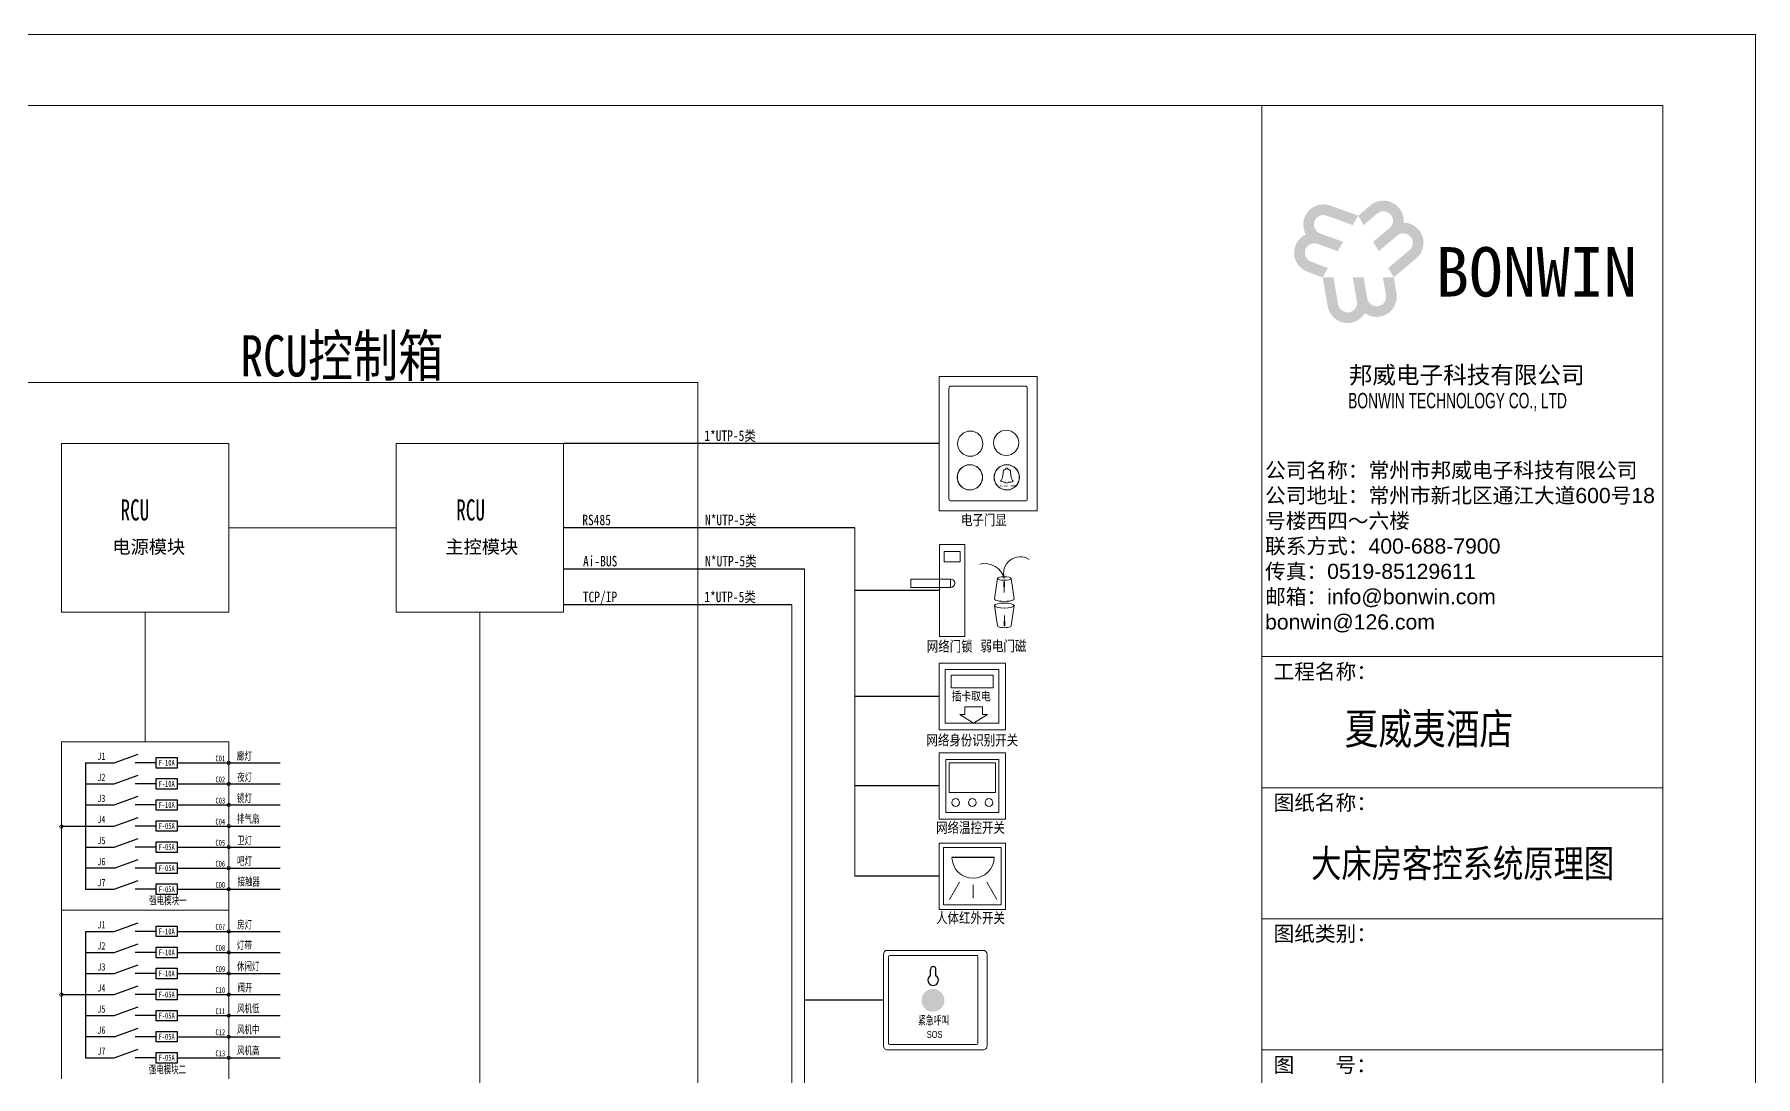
# Model space of a CAD drawing. Header units: millimetres. Extents: x 130143 to 328923, y 19139 to 134795.
# Drawn here: x 265255 to 287559, y 31233 to 44739 of the extents above; entities that cross this region are included whole.
import ezdxf

# ---------------------------------------------------------------- set-up
doc = ezdxf.new("R2010")
doc.units = ezdxf.units.MM
doc.header["$LTSCALE"] = 10
doc.layers.add('邦威智能化', color=7, linetype='Continuous', lineweight=18)
doc.styles.get("Standard").update_dxf_attribs({"font": 'arial.ttf'})
doc.styles.add('仿宋体', font='', dxfattribs={"width": 0.8})
doc.styles.add('标准', font='', dxfattribs={"width": 0.667})
doc.styles.get('仿宋体').set_extended_font_data('宋体')
doc.styles.get('标准').set_extended_font_data('仿宋_gb2312')

# ---------------------------------------------------------------- blocks, each defined once
blk = doc.blocks.new('图框')
h = blk.add_hatch(color=5)
h.dxf.hatch_style = 1
h.paths.add_polyline_path([(36461, -1029), (36261, -1197), (36348, -1349), (36572, -1161, -1), (36770, -1397), (36505, -1620), (36593, -1772), (36894, -1519, -1), (37092, -1755), (36749, -2043), (36837, -2195), (37203, -1887, 0.696307), (36997, -1310, 0.6707)])
h.paths.add_polyline_path([(36837, -2195), (36661, -2195), (36712, -2483, -1), (36409, -2536), (36348, -2195), (36173, -2195), (36241, -2583, -1), (35938, -2636), (35860, -2195), (35685, -2195), (35768, -2666, 0.696307), (36371, -2776, 0.6707), (36882, -2453)])
h.paths.add_polyline_path([(35646, -1485, -1), (35752, -1196), (36173, -1349), (36261, -1197), (35811, -1033, 0.696307), (35414, -1501, 0.6707), (35439, -2105), (35685, -2195), (35772, -2043), (35498, -1943, -1), (35603, -1653), (35929, -1772), (36017, -1620)])
for p, q in [((34698, 590), (34698, -29110)), ((41198, -2583), (41198, -8983)), ((34698, -8340), (41198, -8340)), ((34698, -10463), (41198, -10463)), ((34698, -12587), (41198, -12587)), ((34698, -14710), (41198, -14710))]:
    blk.add_line(p, q)
for points in [[(-2302, 1740), (42698, 1740), (42698, -30260), (-2302, -30260)], [(-802, 590), (41198, 590), (41198, -29110), (-802, -29110)]]:
    blk.add_lwpolyline(points, close=True)
for s, p in [('工程名称：', (34890, -8704)), ('图纸名称：', (34890, -10827)), ('图纸类别：', (34890, -12950)), ('图       号：', (34890, -15074))]:
    blk.add_text(s, height=245.7).set_placement(p)
at = {"attachment_point": 1}
for s, width, insert, char_height in [('{\\fSimHei|b1|i0|c0|p49;\\C5;BONWIN}', 3084.57, (37514, -1706), 800), ('{\\fSimSun|b1|i0|c134|p2;邦威电子科技有限公司}', 5483.58, (36110, -3637), 280), ('{\\fﾷￂￋￎ_gb2312|b0|i0|c134|p49;\\W0.667;BONWIN TECHNOLOGY CO., LTD}', 5483.58, (36099, -4067), 250), ('{\\fSimSun|b0|i0|c134|p2;公司名称：常州市邦威电子科技有限公司\\P公司地址：常州市新北区通江大道}600{\\fSimSun|b0|i0|c134|p2;号}18{\\fSimSun|b0|i0|c134|p2;号楼西四～六楼\\P联系方式：}400-688-7900{\\fSimSun|b0|i0|c134|p2;\u3000\u3000\\P传真：}0519-85129611\\P{\\fSimSun|b0|i0|c134|p2;邮箱：}info@bonwin.com{\\fSimSun|b0|i0|c134|p2;\u3000\u3000}bonwin@126.com', 6387.17, (34753, -5197), 245.65)]:
    blk.add_mtext_dynamic_manual_height_columns(s, width=width, gutter_width=1228, heights=[0], dxfattribs=dict(at, insert=insert, char_height=char_height))

msp = doc.modelspace()

# ---------------------------------------------------------------- hatches: boundary and pattern name
at = {"layer": '邦威智能化', "lineweight": -3}
h = msp.add_hatch(color=1, dxfattribs=at)
h.set_gradient(color1=(231, 15, 4), color2=(252, 59, 49), one_color=1, tint=0.59)
h.paths.add_polyline_path([(276898.73182, 32072.29672, -1), (276900.09484, 32369.24847, -1)])

# ---------------------------------------------------------------- linework, layer by layer
at = {"layer": '邦威智能化', "color": 6, "lineweight": 0}
for p, q in [((264927.21495, 40227.17978, 0), (273853.60031, 40227.17978, 0)), ((273853.60031, 40227.17978, 0), (273853.60031, 26118.98787, 0))]:
    msp.add_line(p, q, dxfattribs=at)
at = {"layer": '邦威智能化'}
for p, q in [((278248.37336, 40307.79941, 0), (276979.15872, 40307.79941, 0)), ((276979.15872, 40307.79941, 0), (276979.15872, 38566.41557, 0)), ((278248.37336, 40307.79941, 0), (278248.37336, 38566.41557, 0)), ((276979.15872, 38566.41557, 0), (278248.37336, 38566.41557, 0)), ((277311.10284, 38130.00683, 0), (276983.79672, 38130.00683, 0)), ((276983.79672, 38130.00683, 0), (276983.79672, 36937.47078, 0)), ((277046.48297, 38038.88239, 0), (277046.48297, 37905.24019, 0)), ((277252.88982, 38038.88239, 0), (277046.48297, 38038.88239, 0)), ((277252.88982, 37905.24019, 0), (277252.88982, 38038.88239, 0)), ((277311.10284, 36937.47078, 0), (277311.10284, 38130.00683, 0)), ((277046.48297, 37905.24019, 0), (277252.88982, 37905.24019, 0)), ((277128.03741, 37680.82865, 0), (276613.64779, 37680.82865, 0)), ((276613.64779, 37680.82865, 0), (276613.64779, 37571.69679, 0)), ((276613.64779, 37571.69679, 0), (277128.03741, 37571.69679, 0)), ((277128.03741, 37680.82865, 0), (277128.03741, 37571.69679, 0)), ((277311.10284, 36937.47078, 0), (276983.79672, 36937.47078, 0)), ((277840.08188, 36589.91523, 0), (277840.08188, 35728.99207, 0)), ((277242.40092, 33754.85296, 0), (277112.83173, 33527.39781, 0)), ((277419.01182, 33719.85993, 0), (277419.01182, 33544.89442, 0)), ((277595.62272, 33754.85296, 0), (277725.19191, 33527.39781, 0))]:
    msp.add_line(p, q, dxfattribs=at)
at = {"layer": '邦威智能化', "lineweight": 0}
for p, q in [((277106.08019, 40155.49365, 0), (277106.08019, 38718.72133, 0)), ((278096.0676, 40180.87795, 0), (277131.46448, 40180.87795, 0)), ((278121.4519, 38718.72133, 0), (278121.4519, 40155.49365, 0)), ((277131.46448, 38693.33703, 0), (278096.0676, 38693.33703, 0)), ((276979.15872, 36589.91523, 0), (276979.15872, 35728.99207, 0)), ((277840.08188, 36589.91523, 0), (276979.15872, 36589.91523, 0)), ((277753.6672, 36506.7232, 0), (277058.40026, 36506.7232, 0)), ((277058.40026, 36506.7232, 0), (277058.40026, 35811.45626, 0)), ((277678.29791, 36433.46188, 0), (277134.15481, 36433.46188, 0)), ((277134.15481, 36433.46188, 0), (277134.15481, 36270.39798, 0)), ((277678.29791, 36270.39798, 0), (277678.29791, 36433.46188, 0)), ((277753.6672, 35811.45626, 0), (277753.6672, 36506.7232, 0)), ((277753.6672, 36489.44029, 0), (277753.6672, 35832.68956, 0)), ((277134.15481, 36270.39798, 0), (277678.29791, 36270.39798, 0)), ((277425.9505, 35811.45626, 0), (277246.65089, 35923.95379, 0)), ((277310.18225, 35923.95379, 0), (277246.65089, 35923.95379, 0)), ((277310.18225, 36024.21226, 0), (277310.18225, 35923.95379, 0)), ((277310.18225, 36024.21226, 0), (277541.71874, 36024.21226, 0)), ((277425.9505, 35811.45626, 0), (277605.2501, 35923.95379, 0)), ((277541.71874, 36024.21226, 0), (277541.71874, 35923.95379, 0)), ((276979.15872, 35728.99207, 0), (277840.08188, 35728.99207, 0)), ((277058.40026, 35811.45626, 0), (277753.6672, 35811.45626, 0)), ((276979.15872, 35429.97856, 0), (276979.15872, 34569.05541, 0)), ((277840.08188, 35429.97856, 0), (276979.15872, 35429.97856, 0)), ((277065.25104, 35343.88625, 0), (277065.25104, 34655.14772, 0)), ((277753.98956, 35343.88625, 0), (277065.25104, 35343.88625, 0)), ((277108.2972, 35292.23086, 0), (277108.2972, 35137.26469, 0)), ((277379.48799, 35300.84009, 0), (277116.90643, 35300.84009, 0)), ((277702.33417, 35300.84009, 0), (277379.48799, 35300.84009, 0)), ((277710.94341, 35077.00007, 0), (277710.94341, 35292.23086, 0)), ((277753.98956, 34655.14772, 0), (277753.98956, 35343.88625, 0)), ((277840.08188, 34569.05541, 0), (277840.08188, 35429.97856, 0)), ((277108.2972, 35137.26469, 0), (277108.2972, 34922.0339, 0)), ((277710.94341, 34922.0339, 0), (277710.94341, 35077.00007, 0)), ((277379.48799, 34913.42467, 0), (277116.90643, 34913.42467, 0)), ((277702.33417, 34913.42467, 0), (277379.48799, 34913.42467, 0)), ((277065.25104, 34655.14772, 0), (277753.98956, 34655.14772, 0)), ((276979.15872, 34569.05541, 0), (277840.08188, 34569.05541, 0)), ((276979.15872, 34259.89742, 0), (276979.15872, 33398.97426, 0)), ((277840.08188, 34259.89742, 0), (276979.15872, 34259.89742, 0)), ((277037.7015, 34201.35464, 0), (277037.7015, 33457.51704, 0)), ((277781.5391, 34201.35464, 0), (277037.7015, 34201.35464, 0)), ((277781.5391, 33457.51704, 0), (277781.5391, 34201.35464, 0)), ((277840.08188, 33398.97426, 0), (277840.08188, 34259.89742, 0)), ((277037.7015, 33457.51704, 0), (277781.5391, 33457.51704, 0)), ((276979.15872, 33398.97426, 0), (277840.08188, 33398.97426, 0))]:
    msp.add_line(p, q, dxfattribs=at)
at = {"layer": '邦威智能化', "color": 0, "lineweight": 0}
for p, q in [((265605.49349, 39437.10749, 0), (267773.51346, 39437.10749, 0)), ((265605.49349, 37253.22515, 0), (265605.49349, 39437.10749, 0)), ((267773.51346, 39437.10749, 0), (267773.51346, 37253.22515, 0)), ((269941.53343, 39437.10749, 0), (272109.5534, 39437.10749, 0)), ((269941.53343, 37253.22515, 0), (269941.53343, 39437.10749, 0)), ((272109.5534, 39437.10749, 0), (272109.5534, 37253.22515, 0)), ((267773.51346, 37253.22515, 0), (265605.49349, 37253.22515, 0)), ((272109.5534, 37253.22515, 0), (269941.53343, 37253.22515, 0)), ((265604.73764, 35572.33387, 0), (267772.75761, 35572.33387, 0)), ((265604.73764, 33388.45152, 0), (265604.73764, 35572.33387, 0)), ((267772.75761, 35572.33387, 0), (267772.75761, 33388.45152, 0)), ((267772.75761, 33388.45152, 0), (265604.73764, 33388.45152, 0)), ((265604.73764, 33388.45152, 0), (267772.75761, 33388.45152, 0)), ((265604.73764, 31204.56918, 0), (265604.73764, 33388.45152, 0)), ((267772.75761, 33388.45152, 0), (267772.75761, 31204.56918, 0))]:
    msp.add_line(p, q, dxfattribs=at)
at = {"layer": '邦威智能化', "color": 5, "lineweight": 25}
for p, q in [((276979.15872, 39437.10749, 0), (272109.5534, 39437.10749, 0)), ((275887.21755, 38345.16632, 0), (272109.5534, 38345.16632, 0)), ((275232.48975, 37810.97985, 0), (272109.5534, 37810.97985, 0)), ((276983.79672, 37533.7388, 0), (275887.21755, 37533.7388, 0)), ((275069.39337, 37347.74064, 0), (272109.5534, 37347.74064, 0)), ((276979.15872, 36159.45365, 0), (275887.21755, 36159.45365, 0)), ((276979.15872, 34999.51699, 0), (275887.21755, 34999.51699, 0)), ((276979.15872, 33829.43584, 0), (275887.21755, 33829.43584, 0))]:
    msp.add_line(p, q, dxfattribs=at)
at = {"layer": '邦威智能化', "color": 5}
for p, q in [((277805.82664, 39018.01693, 0), (277808.96284, 39066.35603, 0)), ((277808.96284, 39066.35603, 0), (277812.50911, 39087.14306, 0)), ((277812.50911, 39087.14306, 0), (277822.87473, 39096.98378, 0)), ((277822.87473, 39096.98378, 0), (277841.97096, 39102.73374, 0)), ((277841.9531, 39117.68765, 0), (277869.01617, 39117.71996, 0)), ((277841.97096, 39102.73374, 0), (277841.9531, 39117.68765, 0)), ((277869.01617, 39117.71996, 0), (277869.03554, 39101.49342, 0)), ((277869.03554, 39101.49342, 0), (277882.72751, 39100.23713, 0)), ((277882.72751, 39100.23713, 0), (277891.42321, 39097.72913, 0)), ((277891.42321, 39097.72913, 0), (277896.71311, 39093.335, 0)), ((277896.71311, 39093.335, 0), (277902.74367, 39084.43065, 0)), ((277902.74367, 39084.43065, 0), (277904.51139, 39079.26207, 0)), ((277904.51139, 39079.26207, 0), (277907.98159, 39023.75146, 0)), ((277775.33722, 38947.7573, 0), (277784.45078, 38958.71198, 0)), ((277784.45078, 38958.71198, 0), (277798.10808, 38985.63191, 0)), ((277798.10808, 38985.63191, 0), (277805.82664, 39018.01693, 0)), ((277907.98159, 39023.75146, 0), (277916.20463, 38982.36016, 0)), ((277916.20463, 38982.36016, 0), (277930.88754, 38959.2833, 0)), ((277930.88754, 38959.2833, 0), (277940.48087, 38950.00073, 0))]:
    msp.add_line(p, q, dxfattribs=at)
at = {"layer": '邦威智能化', "color": 5, "lineweight": 0}
for p, q in [((267773.51346, 38345.16632, 0), (269941.53343, 38345.16632, 0)), ((275887.21755, 38345.16632, 0), (275887.21755, 33829.43584, 0)), ((275232.48975, 37810.97985, 0), (275232.48975, 26107.97721, 0)), ((266689.50347, 37253.22515, 0), (266688.74763, 35572.33387, 0)), ((271025.54341, 37253.22515, 0), (271025.54341, 35572.33387, 0)), ((275069.39337, 37347.74064, 0), (275069.39337, 24736.77462, 0)), ((275232.48975, 36468.40803, 0), (275232.48975, 24765.4054, 0)), ((271025.54341, 35572.33387, 0), (271025.54341, 29020.68684, 0))]:
    msp.add_line(p, q, dxfattribs=at)
at = {"layer": '邦威智能化', "color": 7}
for p, q in [((277697.55703, 37424.23169, 0), (277735.47315, 37688.68832, 0)), ((277816.45947, 37647.56257, 0), (277821.05875, 37507.94309, 0)), ((277825.65803, 37647.56257, 0), (277821.05875, 37507.94309, 0)), ((277950.33121, 37424.23169, 0), (277912.41508, 37688.68832, 0)), ((277697.55703, 37337.76879, 0), (277735.47315, 37073.31216, 0)), ((277950.33121, 37337.76879, 0), (277912.41508, 37073.31216, 0)), ((277820.25561, 37068.82528, 0), (277824.85489, 37208.44476, 0)), ((277829.45416, 37068.82528, 0), (277824.85489, 37208.44476, 0))]:
    msp.add_line(p, q, dxfattribs=at)
at = {"layer": '邦威智能化', "color": 0}
for p, q in [((277541.71874, 35923.95379, 0), (277605.2501, 35923.95379, 0)), ((276257.2983, 31631.86383, -9.28868), (276257.2983, 32816.86383, -9.28868)), ((276309.7983, 32869.36383, -9.28868), (277547.2983, 32869.36383, -9.28868)), ((276339.4233, 32801.48883, -9.28868), (277465.1733, 32801.48883, -9.28868)), ((277599.7983, 32816.86383, -9.28868), (277599.7983, 31631.86383, -9.28868)), ((276325.1733, 31661.48885, -9.28868), (276325.1733, 32787.23883, -9.28868)), ((277479.4233, 32787.23883, -9.28868), (277479.4233, 31661.48882, -9.28868)), ((277547.2983, 31579.36383, -9.28868), (276309.7983, 31579.36383, -9.28868)), ((277465.1733, 31647.23883, -9.28868), (276339.4233, 31647.23883, -9.28868))]:
    msp.add_line(p, q, dxfattribs=at)
at = {"layer": '邦威智能化', "color": 1, "linetype": 'Continuous', "lineweight": 25}
for p, q in [((265918.83615, 35299.34857, 0), (266289.44537, 35299.34857, 0)), ((265918.83615, 35299.34857, 0), (265918.83615, 33661.43682, 0)), ((266289.44537, 35299.34857, 0), (266597.84739, 35411.59773, 0)), ((266831.27614, 35299.34857, 0), (266560.89391, 35299.34857, 0)), ((267106.47885, 35299.34857, 0), (268439.03638, 35299.34857, 0)), ((265918.83615, 35026.36328, 0), (266289.44537, 35026.36328, 0)), ((266289.44537, 35026.36328, 0), (266597.84739, 35138.61244, 0)), ((266831.27614, 35026.36328, 0), (266560.89391, 35026.36328, 0)), ((267106.47885, 35026.36328, 0), (268439.03638, 35026.36328, 0)), ((266289.44537, 34753.37799, 0), (266597.84739, 34865.62714, 0)), ((265918.83615, 34753.37799, 0), (266289.44537, 34753.37799, 0)), ((266289.44537, 34480.39269, 0), (266597.84739, 34592.64185, 0)), ((266831.27614, 34753.37799, 0), (266560.89391, 34753.37799, 0)), ((267106.47885, 34753.37799, 0), (268439.03638, 34753.37799, 0)), ((265604.73764, 34480.39269, 0), (265918.83615, 34480.39269, 0)), ((265918.83615, 34480.39269, 0), (266289.44537, 34480.39269, 0)), ((266831.27614, 34480.39269, 0), (266560.89391, 34480.39269, 0)), ((267106.47885, 34480.39269, 0), (268439.03638, 34480.39269, 0)), ((265918.83615, 34207.4074, 0), (266289.44537, 34207.4074, 0)), ((266289.44537, 34207.4074, 0), (266597.84739, 34319.65656, 0)), ((266831.27614, 34207.4074, 0), (266560.89391, 34207.4074, 0)), ((267106.47885, 34207.4074, 0), (268439.03638, 34207.4074, 0)), ((266289.44537, 33934.42211, 0), (265918.83615, 33934.42211, 0)), ((266289.44537, 33934.42211, 0), (266597.84739, 34046.67126, 0)), ((266831.27614, 33934.42211, 0), (266560.89391, 33934.42211, 0)), ((267106.47885, 33934.42211, 0), (268439.03638, 33934.42211, 0)), ((266289.44537, 33661.43682, 0), (266597.84739, 33773.68597, 0)), ((265918.83615, 33661.43682, 0), (266289.44537, 33661.43682, 0)), ((266831.27614, 33661.43682, 0), (266560.89391, 33661.43682, 0)), ((267106.47885, 33661.43682, 0), (268439.03638, 33661.43682, 0)), ((265918.83615, 33115.46623, 0), (266289.44537, 33115.46623, 0)), ((265918.83615, 33115.46623, 0), (265918.83615, 31477.55447, 0)), ((266289.44537, 33115.46623, 0), (266597.84739, 33227.71539, 0)), ((266831.27614, 33115.46623, 0), (266560.89391, 33115.46623, 0)), ((267106.47885, 33115.46623, 0), (268439.03638, 33115.46623, 0)), ((265918.83615, 32842.48094, 0), (266289.44537, 32842.48094, 0)), ((266289.44537, 32842.48094, 0), (266597.84739, 32954.73009, 0)), ((266831.27614, 32842.48094, 0), (266560.89391, 32842.48094, 0)), ((267106.47885, 32842.48094, 0), (268439.03638, 32842.48094, 0)), ((265918.83615, 32569.49564, 0), (266289.44537, 32569.49564, 0)), ((266289.44537, 32569.49564, 0), (266597.84739, 32681.7448, 0)), ((266831.27614, 32569.49564, 0), (266560.89391, 32569.49564, 0)), ((267106.47885, 32569.49564, 0), (268439.03638, 32569.49564, 0)), ((266289.44537, 32296.51035, 0), (266597.84739, 32408.75951, 0)), ((265604.73764, 32296.51035, 0), (265918.83615, 32296.51035, 0)), ((265918.83615, 32296.51035, 0), (266289.44537, 32296.51035, 0)), ((266289.44537, 32023.52506, 0), (266597.84739, 32135.77421, 0)), ((266831.27614, 32296.51035, 0), (266560.89391, 32296.51035, 0)), ((267106.47885, 32296.51035, 0), (268439.03638, 32296.51035, 0)), ((265918.83615, 32023.52506, 0), (266289.44537, 32023.52506, 0)), ((266831.27614, 32023.52506, 0), (266560.89391, 32023.52506, 0)), ((267106.47885, 32023.52506, 0), (268439.03638, 32023.52506, 0)), ((266289.44537, 31750.53977, 0), (265918.83615, 31750.53977, 0)), ((266289.44537, 31750.53977, 0), (266597.84739, 31862.78892, 0)), ((266831.27614, 31750.53977, 0), (266560.89391, 31750.53977, 0)), ((267106.47885, 31750.53977, 0), (268439.03638, 31750.53977, 0)), ((265918.83615, 31477.55447, 0), (266289.44537, 31477.55447, 0)), ((266289.44537, 31477.55447, 0), (266597.84739, 31589.80363, 0)), ((266831.27614, 31477.55447, 0), (266560.89391, 31477.55447, 0)), ((267106.47885, 31477.55447, 0), (268439.03638, 31477.55447, 0))]:
    msp.add_line(p, q, dxfattribs=at)
at = {"layer": '邦威智能化', "linetype": 'Continuous', "lineweight": 25}
for p, q in [((266831.27614, 35231.18829, 0), (266831.27614, 35367.50886, 0)), ((266831.27614, 35367.50886, 0), (267106.47885, 35367.50886, 0)), ((267106.47885, 35367.50886, 0), (267106.47885, 35231.18829, 0)), ((267106.47885, 35231.18829, 0), (266831.27614, 35231.18829, 0)), ((266831.27614, 34958.20299, 0), (266831.27614, 35094.52357, 0)), ((266831.27614, 35094.52357, 0), (267106.47885, 35094.52357, 0)), ((267106.47885, 35094.52357, 0), (267106.47885, 34958.20299, 0)), ((267106.47885, 34958.20299, 0), (266831.27614, 34958.20299, 0)), ((266831.27614, 34685.2177, 0), (266831.27614, 34821.53827, 0)), ((266831.27614, 34821.53827, 0), (267106.47885, 34821.53827, 0)), ((267106.47885, 34821.53827, 0), (267106.47885, 34685.2177, 0)), ((267106.47885, 34685.2177, 0), (266831.27614, 34685.2177, 0)), ((266831.27614, 34412.23241, 0), (266831.27614, 34548.55298, 0)), ((266831.27614, 34548.55298, 0), (267106.47885, 34548.55298, 0)), ((267106.47885, 34412.23241, 0), (266831.27614, 34412.23241, 0)), ((267106.47885, 34548.55298, 0), (267106.47885, 34412.23241, 0)), ((266831.27614, 34139.24712, 0), (266831.27614, 34275.56769, 0)), ((266831.27614, 34275.56769, 0), (267106.47885, 34275.56769, 0)), ((267106.47885, 34139.24712, 0), (266831.27614, 34139.24712, 0)), ((267106.47885, 34275.56769, 0), (267106.47885, 34139.24712, 0)), ((266831.27614, 33866.26182, 0), (266831.27614, 34002.58239, 0)), ((266831.27614, 34002.58239, 0), (267106.47885, 34002.58239, 0)), ((267106.47885, 34002.58239, 0), (267106.47885, 33866.26182, 0)), ((267106.47885, 33866.26182, 0), (266831.27614, 33866.26182, 0)), ((266831.27614, 33593.27653, 0), (266831.27614, 33729.5971, 0)), ((266831.27614, 33729.5971, 0), (267106.47885, 33729.5971, 0)), ((267106.47885, 33729.5971, 0), (267106.47885, 33593.27653, 0)), ((267106.47885, 33593.27653, 0), (266831.27614, 33593.27653, 0)), ((266831.27614, 33047.30595, 0), (266831.27614, 33183.62652, 0)), ((266831.27614, 33183.62652, 0), (267106.47885, 33183.62652, 0)), ((267106.47885, 33047.30595, 0), (266831.27614, 33047.30595, 0)), ((267106.47885, 33183.62652, 0), (267106.47885, 33047.30595, 0)), ((266831.27614, 32774.32065, 0), (266831.27614, 32910.64122, 0)), ((266831.27614, 32910.64122, 0), (267106.47885, 32910.64122, 0)), ((267106.47885, 32910.64122, 0), (267106.47885, 32774.32065, 0)), ((267106.47885, 32774.32065, 0), (266831.27614, 32774.32065, 0)), ((266831.27614, 32501.33536, 0), (266831.27614, 32637.65593, 0)), ((266831.27614, 32637.65593, 0), (267106.47885, 32637.65593, 0)), ((267106.47885, 32637.65593, 0), (267106.47885, 32501.33536, 0)), ((267106.47885, 32501.33536, 0), (266831.27614, 32501.33536, 0)), ((266831.27614, 32228.35007, 0), (266831.27614, 32364.67064, 0)), ((266831.27614, 32364.67064, 0), (267106.47885, 32364.67064, 0)), ((267106.47885, 32364.67064, 0), (267106.47885, 32228.35007, 0)), ((267106.47885, 32228.35007, 0), (266831.27614, 32228.35007, 0)), ((276257.2983, 32224.36383, -9.28868), (275232.48975, 32224.07623, 0)), ((266831.27614, 31955.36477, 0), (266831.27614, 32091.68534, 0)), ((266831.27614, 32091.68534, 0), (267106.47885, 32091.68534, 0)), ((267106.47885, 31955.36477, 0), (266831.27614, 31955.36477, 0)), ((267106.47885, 32091.68534, 0), (267106.47885, 31955.36477, 0)), ((266831.27614, 31682.37948, 0), (266831.27614, 31818.70005, 0)), ((266831.27614, 31818.70005, 0), (267106.47885, 31818.70005, 0)), ((267106.47885, 31682.37948, 0), (266831.27614, 31682.37948, 0)), ((267106.47885, 31818.70005, 0), (267106.47885, 31682.37948, 0)), ((266831.27614, 31409.39419, 0), (266831.27614, 31545.71476, 0)), ((266831.27614, 31545.71476, 0), (267106.47885, 31545.71476, 0)), ((267106.47885, 31545.71476, 0), (267106.47885, 31409.39419, 0)), ((267106.47885, 31409.39419, 0), (266831.27614, 31409.39419, 0))]:
    msp.add_line(p, q, dxfattribs=at)
at = {"layer": '邦威智能化', "lineweight": -3}
for p, q in [((277693.34717, 34073.29012, 0), (277144.67646, 34073.29012, 0)), ((276866.92922, 32540.75915, -9.28868), (276866.92922, 32623.22665, -9.28868)), ((276937.66737, 32540.75915, -9.28868), (276937.66737, 32623.22665, -9.28868))]:
    msp.add_line(p, q, dxfattribs=at)
at = {"layer": '邦威智能化', "lineweight": -3, "elevation": -9.28868}
msp.add_lwpolyline([(276937.66737, 32623.22665, 1), (276866.92922, 32623.22665, -1)], format="xyb", dxfattribs=at)
at = {"layer": '邦威智能化', "color": 1, "linetype": 'Continuous'}
msp.add_circle((277382.90027, 39435.16839, 0), 163.53299, dxfattribs=at)
at = {"layer": '邦威智能化', "color": 3, "linetype": 'Continuous'}
msp.add_circle((277847.92516, 39445.91108, 0), 163.53299, dxfattribs=at)
at = {"layer": '邦威智能化', "color": 5, "linetype": 'Continuous'}
for centre in [(277376.34005, 38998.95876, 0), (277379.40629, 38998.95876, 0), (277854.27049, 38998.95876, 0), (277857.33673, 38998.95876, 0)]:
    msp.add_circle(centre, 163.53299, dxfattribs=at)
at = {"layer": '邦威智能化', "color": 0, "linetype": 'ByBlock'}
for centre in [(267772.75761, 35299.34857, 0), (267772.75761, 35026.36328, 0), (267772.75761, 34753.37799, 0), (265604.73764, 34473.03635, 0), (267772.75761, 34480.39269, 0), (267772.75761, 34207.4074, 0), (267772.75761, 33934.42211, 0), (267772.75761, 33661.43682, 0), (267772.75761, 33115.46623, 0), (267772.75761, 32842.48094, 0), (267772.75761, 32569.49564, 0), (265604.73764, 32296.51035, 0), (267772.75761, 32296.51035, 0), (267772.75761, 32023.52506, 0), (267772.75761, 31750.53977, 0), (267772.75761, 31477.55447, 0)]:
    msp.add_circle(centre, 21.62657, dxfattribs=at)
at = {"layer": '邦威智能化', "lineweight": 0}
for centre in [(277194.38951, 34784.94788, 0), (277409.6203, 34784.94788, 0), (277624.85109, 34784.94788, 0)]:
    msp.add_circle(centre, 50.39391, dxfattribs=at)
for centre, radius, start, end in [((277131.46448, 40155.49365, 0), 25.38429, 90, 180), ((278096.0676, 40155.49365, 0), 25.38429, 0, 90), ((277131.46448, 38718.72133, 0), 25.38429, 180, 270), ((278096.0676, 38718.72133, 0), 25.38429, 270, 0), ((277116.90643, 35292.23086, 0), 8.60923, 90, 180), ((277702.33417, 35292.23086, 0), 8.60923, 0, 90), ((277116.90643, 34922.0339, 0), 8.60923, 180, 270), ((277702.33417, 34922.0339, 0), 8.60923, 270, 0)]:
    msp.add_arc(centre, radius, start, end, dxfattribs=at)
at = {"layer": '邦威智能化', "color": 5}
for centre, radius, start, end in [((277841.49804, 39122.09575, 0), 184.99006, 249.37614504, 269.499111702), ((277856.8953, 38939.46106, 0), 17.17573, 187.858208276, 354.170895352), ((277892.41867, 39024.04682, 0), 88.27683, 257.945144891, 302.986996527)]:
    msp.add_arc(centre, radius, start, end, dxfattribs=at)
at = {"layer": '邦威智能化', "color": 7}
for centre, radius, start, end in [((278029.17853, 37754.54509, 0), 215.54182, 57.45855166, 197.79068722), ((277572.6385, 37621.12945, 0), 260.22819, 15.047157237, 104.33571981)]:
    msp.add_arc(centre, radius, start, end, dxfattribs=at)
at = {"layer": '邦威智能化'}
for centre, radius, start, end in [((277128.03741, 37626.26272, 0), 54.56593, 270, 90), ((277419.01182, 34078.22293, 0), 274.3797, 181.030121471, 358.969878529)]:
    msp.add_arc(centre, radius, start, end, dxfattribs=at)
at = {"layer": '邦威智能化', "color": 0}
for centre, radius, start, end in [((276309.7983, 32816.86383, -9.28868), 52.5, 90, 180), ((276339.4233, 32787.23883, -9.28868), 14.25, 90, 180), ((277465.1733, 32787.23883, -9.28868), 14.25, 0, 90.000019318), ((277547.2983, 32816.86383, -9.28868), 52.5, 0, 89.999999998), ((276309.7983, 31631.86383, -9.28868), 52.5, 180, 270.000000003), ((276339.4233, 31661.48883, -9.28868), 14.25, 179.999922725, 270), ((277465.1733, 31661.48883, -9.28868), 14.25, 270, 359.999937398), ((277547.2983, 31631.86383, -9.28868), 52.5, 269.99999999, 0)]:
    msp.add_arc(centre, radius, start, end, dxfattribs=at)
at = {"layer": '邦威智能化', "color": 7, "lineweight": -3}
msp.add_arc((276902.2983, 32481.73735, -9.28868), 68.80803, 120.932332273, 59.067667727, dxfattribs=at)
at = {"layer": '邦威智能化', "color": 7}
for centre, major_axis in [((277823.94412, 37688.68832, 0), (88.47096, 0)), ((277823.94412, 37337.76879, 0), (126.38709, 0))]:
    msp.add_ellipse(centre, major_axis=major_axis, ratio=0.2602737986, dxfattribs=at)
for centre, major_axis, start_param, end_param in [((277823.94412, 37424.23169, 0), (126.38709, 0), 3.0669944302, 6.3577835306), ((277823.94412, 37073.31216, 0), (88.47096, 0), 3.1415926536, 6.2831853072)]:
    msp.add_ellipse(centre, major_axis=major_axis, ratio=0.2602737986, start_param=start_param, end_param=end_param, dxfattribs=at)

# ---------------------------------------------------------------- block references
at = {"layer": '邦威智能化', "xscale": 0.8000000000029104, "yscale": 0.7999999999992724, "zscale": 0.8}
msp.add_blockref('图框', (253400.67364, 43347.2057, 0), dxfattribs=at)

# ---------------------------------------------------------------- texts
at = {"layer": '邦威智能化'}
for s, height, style, width, p in [('RCU控制箱', 535.26528, '仿宋体', 0.8, (267926.93365, 40306.21703, 0)), ('1*UTP-5类', 136.179855, '仿宋体', 0.8, (273936.2783, 39471.14719, 0)), ('  RCU', 272.985293, '标准', 0.667, (266123.08228, 38440.8757, 0)), ('  RCU', 272.985293, '标准', 0.667, (270473.91923, 38440.8757, 0)), ('RS485', 136.179855, '仿宋体', 0.8, (272355.04197, 38379.20602, 0)), ('N*UTP-5类', 136.179855, '仿宋体', 0.8, (273944.44909, 38379.20602, 0)), ('电子门显', 136.179855, '仿宋体', 0.8, (277261.80103, 38378.80071, 0)), ('Ai-BUS', 136.179855, '仿宋体', 0.8, (272364.54745, 37845.01954, 0)), ('N*UTP-5类', 136.179855, '仿宋体', 0.8, (273946.55738, 37845.01954, 0)), ('TCP/IP', 136.179855, '仿宋体', 0.8, (272361.9366, 37381.78034, 0)), ('1*UTP-5类', 136.179855, '仿宋体', 0.8, (273936.2783, 37381.78034, 0)), ('网络门锁', 136.179855, '仿宋体', 0.8, (276818.96589, 36741.60556, 0)), ('弱电门磁', 136.179855, '仿宋体', 0.8, (277515.15693, 36745.66844, 0)), ('网络身份识别开关', 136.179855, '仿宋体', 0.8, (276814.3484, 35525.72154, 0)), ('J1', 95.544852, '标准', 0.667, (266071.22483, 35337.06575, 0)), ('F-10A', 76.435882, '标准', 0.667, (266864.91574, 35261.27643, 0)), ('C01', 76.435882, '标准', 0.667, (267601.57722, 35318.15737, 0)), ('J2', 95.544852, '标准', 0.667, (266071.22483, 35064.08046, 0)), ('F-10A', 76.435882, '标准', 0.667, (266864.91574, 34988.29114, 0)), ('C02', 76.435882, '标准', 0.667, (267601.57722, 35045.17208, 0)), ('J3', 95.544852, '标准', 0.667, (266071.22483, 34791.09517, 0)), ('C03', 76.435882, '标准', 0.667, (267601.57722, 34772.18678, 0)), ('J4', 95.544852, '标准', 0.667, (266071.22483, 34518.50092, 0)), ('F-10A', 76.435882, '标准', 0.667, (266864.91574, 34715.30584, 0)), ('C04', 76.435882, '标准', 0.667, (267601.57722, 34499.20149, 0)), ('F-05A', 76.435882, '标准', 0.667, (266864.91574, 34442.32055, 0)), ('网络温控开关', 136.179855, '仿宋体', 0.8, (276939.72578, 34392.02623, 0)), ('J5', 95.544852, '标准', 0.667, (266071.22483, 34245.51562, 0)), ('F-05A', 76.435882, '标准', 0.667, (266864.91574, 34169.33526, 0)), ('C05', 76.435882, '标准', 0.667, (267601.57722, 34226.2162, 0)), ('大床房客控系统原理图', 360, '仿宋体', 0.8, (281799.4552, 33815.65338, 0)), ('J6', 95.544852, '标准', 0.667, (266071.22483, 33972.13929, 0)), ('F-05A', 76.435882, '标准', 0.667, (266864.91574, 33896.34997, 0)), ('C06', 76.435882, '标准', 0.667, (267601.57722, 33953.23091, 0)), ('J7', 95.544852, '标准', 0.667, (266071.22483, 33699.54504, 0)), ('F-05A', 76.435882, '标准', 0.667, (266864.91574, 33623.36467, 0)), ('C00', 76.435882, '标准', 0.667, (267601.57722, 33680.24561, 0)), ('J1', 95.544852, '标准', 0.667, (266071.22483, 33153.18341, 0)), ('人体红外开关', 136.179855, '仿宋体', 0.8, (276939.72578, 33221.94508, 0)), ('F-10A', 76.435882, '标准', 0.667, (266864.91574, 33077.39409, 0)), ('C07', 76.435882, '标准', 0.667, (267601.57722, 33134.27503, 0)), ('J2', 95.544852, '标准', 0.667, (266071.22483, 32880.19812, 0)), ('F-10A', 76.435882, '标准', 0.667, (266864.91574, 32804.40879, 0)), ('C08', 76.435882, '标准', 0.667, (267601.57722, 32861.28973, 0)), ('J3', 95.544852, '标准', 0.667, (266071.22483, 32607.21282, 0)), ('F-10A', 76.435882, '标准', 0.667, (266864.91574, 32531.4235, 0)), ('C09', 76.435882, '标准', 0.667, (267601.57722, 32588.30444, 0)), ('J4', 95.544852, '标准', 0.667, (266071.22483, 32334.61857, 0)), ('C10', 76.435882, '标准', 0.667, (267601.57722, 32315.31915, 0)), ('J5', 95.544852, '标准', 0.667, (266071.22483, 32061.63328, 0)), ('F-05A', 76.435882, '标准', 0.667, (266864.91574, 32258.43821, 0)), ('C11', 76.435882, '标准', 0.667, (267601.57722, 32042.33386, 0)), ('F-05A', 76.435882, '标准', 0.667, (266864.91574, 31985.45292, 0)), ('J6', 95.544852, '标准', 0.667, (266071.22483, 31788.25694, 0)), ('F-05A', 76.435882, '标准', 0.667, (266864.91574, 31712.46762, 0)), ('C12', 76.435882, '标准', 0.667, (267601.57722, 31769.34856, 0)), ('J7', 95.544852, '标准', 0.667, (266071.22483, 31515.6627, 0)), ('F-05A', 76.435882, '标准', 0.667, (266864.91574, 31439.48233, 0)), ('C13', 76.435882, '标准', 0.667, (267601.57722, 31496.36327, 0))]:
    msp.add_text(s, height=height, dxfattribs=dict(at, style=style, width=width)).set_placement(p)
at = {"layer": '邦威智能化', "color": 5, "style": '标准', "width": 0.667}
msp.add_text('Please Touch', height=30.2199667, dxfattribs=at).set_placement((277769.98999, 38875.71871, 0))
at = {"layer": '邦威智能化', "color": 0, "style": '仿宋体', "width": 0.8}
msp.add_text('插卡取电', height=115.877824, dxfattribs=at).set_placement((277142.18659, 36106.71779, 0))
at = {"layer": '邦威智能化', "char_height": 172.8, "attachment_point": 1}
for s, insert in [('{\\fSimSun|b0|i0|c134|p2;电源模块}', (266265.54002, 38185.31946, 0)), ('{\\fSimSun|b0|i0|c134|p2;主控模块}', (270580.83271, 38185.31946, 0))]:
    msp.add_mtext_dynamic_manual_height_columns(s, width=1828.9448186, gutter_width=966.45964, heights=[0], dxfattribs=dict(at, insert=insert))
at = {"layer": '邦威智能化', "insert": (282234.71917, 35494.83296, 0), "char_height": 400, "width": 4650.6666667, "attachment_point": 7, "style": '仿宋体'}
msp.add_mtext('夏威夷酒店', dxfattribs=at)
at = {"layer": '邦威智能化', "linetype": 'Continuous', "lineweight": 0, "char_height": 103.68, "attachment_point": 1, "rotation": 359.85182159, "style": '标准'}
for s, insert, width in [('{\\fSimSun|b0|i0|c134|p49;廊灯}', (267879.31257, 35439.76576, 0), 7632.45898), ('{\\fSimSun|b0|i0|c134|p49;夜灯}', (267882.13096, 35165.88936, 0), 7649.5628599), ('{\\fSimSun|b0|i0|c134|p49;镜灯}', (267879.31257, 34893.79518, 0), 7632.45898), ('{\\fSimSun|b0|i0|c134|p49;排气扇}', (267879.85059, 34625.78126, 0), 7632.45898), ('{\\fSimSun|b0|i0|c134|p49;卫灯}', (267882.13096, 34346.93348, 0), 7649.5628599), ('{\\fSimSun|b0|i0|c134|p49;吧灯}', (267879.85059, 34079.81067, 0), 7632.45898), ('{\\fSimSun|b0|i0|c134|p49;接触器}', (267888.07153, 33812.37619, 0), 7632.45898), ('{\\fSimSun|b0|i0|c134|p49;\\C2;强电模块一}', (266742.6543, 33569.33648, 0), 7632.45898), ('{\\fSimSun|b0|i0|c134|p49;房灯}', (267882.13096, 33254.99231, 0), 7649.5628599), ('{\\fSimSun|b0|i0|c134|p49;灯带}', (267879.85059, 32987.8695, 0), 7632.45898), ('{\\fSimSun|b0|i0|c134|p49;休闲灯}', (267879.85059, 32714.88421, 0), 7632.45898), ('{\\fSimSun|b0|i0|c134|p49;阀开}', (267885.8674, 32438.81392, 0), 7632.45898), ('{\\fSimSun|b0|i0|c134|p49;风机低}', (267880.277, 32169.26234, 0), 7632.45898), ('{\\fSimSun|b0|i0|c134|p49;风机中}', (267880.277, 31896.27705, 0), 7632.45898), ('{\\fSimSun|b0|i0|c134|p49;风机高}', (267880.277, 31623.29175, 0), 7632.45898), ('{\\fSimSun|b0|i0|c134|p49;\\C2;强电模块二}', (266737.08479, 31378.74989, 0), 7632.45898)]:
    msp.add_mtext(s, dxfattribs=dict(at, insert=insert, width=width))
at = {"layer": '邦威智能化', "color": 0, "lineweight": -3, "attachment_point": 1, "style": '标准'}
for s, insert, char_height, width in [('{\\fSimHei|b0|i0|c134|p49;\\C256;紧急呼叫}', (276706.39639, 32016.56561, -9.28868), 108, 826.0887802), ('{\\f@Arial Unicode MS|b0|i0|c134|p34;\\C256;SOS}', (276819.0189, 31825.06082, -9.28868), 90, 1032.6109752)]:
    msp.add_mtext(s, dxfattribs=dict(at, insert=insert, char_height=char_height, width=width))

doc.saveas('drawing.dxf')
